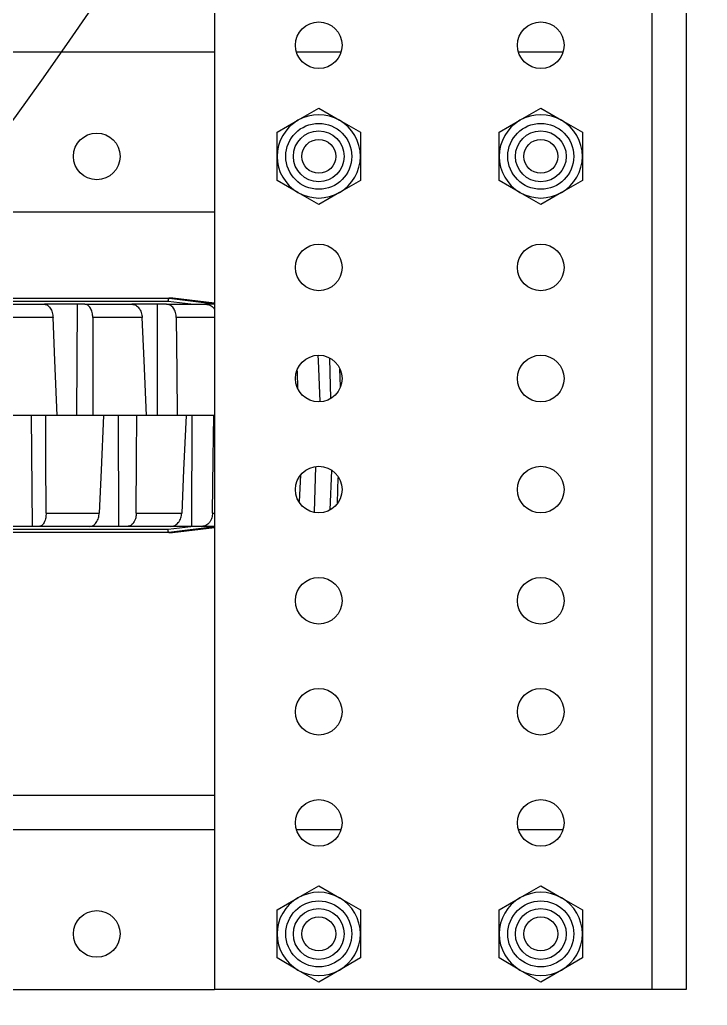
# Model space of a CAD drawing. Header units: inches. Extents: x 0 to 11, y 0 to 8.4.
# Drawn here: x 5.2323 to 5.4903, y 4.59 to 4.9597 of the extents above; entities that cross this region are included whole.
import ezdxf

# ---------------------------------------------------------------- set-up
doc = ezdxf.new("R2010")
doc.units = ezdxf.units.IN
doc.header["$MEASUREMENT"] = 0
doc.layers.add('OBJ', color=50, linetype='Continuous')

msp = doc.modelspace()

# ---------------------------------------------------------------- linework, layer by layer
at = {"color": 7, "linetype": 'Continuous', "lineweight": 25}
for p, q in [((5.305346441947762, 6.845977528089871), (5.305346441947762, 4.595977528089871)), ((5.46951310861443, 6.845977528089871), (5.46951310861443, 4.595977528089871)), ((5.482429775281096, 6.845977528089871), (5.482429775281096, 4.595977528089871)), ((4.302846441947732, 4.947644194756498), (5.305346441947762, 4.94764419475662)), ((5.336127853698778, 4.947644194756629), (5.352898363530081, 4.94764419475663)), ((5.419461187032108, 4.947644194756635), (5.436231696863416, 4.947644194756637)), ((5.33670060861443, 4.922009175024002), (5.34451310861443, 4.926519724002047)), ((5.34451310861443, 4.926519724002047), (5.35232560861443, 4.922009175024002)), ((5.420033941947763, 4.922009175024002), (5.427846441947763, 4.926519724002047)), ((5.427846441947763, 4.926519724002047), (5.435658941947762, 4.922009175024002)), ((5.32888810861443, 4.917498626045959), (5.33670060861443, 4.922009175024002)), ((5.35232560861443, 4.922009175024002), (5.36013810861443, 4.917498626045958)), ((5.412221441947762, 4.917498626045959), (5.420033941947763, 4.922009175024002)), ((5.435658941947762, 4.922009175024002), (5.443471441947763, 4.917498626045958)), ((5.32888810861443, 4.908477528089871), (5.32888810861443, 4.917498626045959)), ((5.36013810861443, 4.917498626045958), (5.36013810861443, 4.908477528089871)), ((5.412221441947762, 4.908477528089871), (5.412221441947762, 4.917498626045959)), ((5.443471441947763, 4.917498626045958), (5.443471441947763, 4.908477528089871)), ((5.32888810861443, 4.899456430133783), (5.32888810861443, 4.908477528089871)), ((5.36013810861443, 4.908477528089871), (5.36013810861443, 4.899456430133783)), ((5.412221441947762, 4.899456430133783), (5.412221441947762, 4.908477528089871)), ((5.443471441947763, 4.908477528089871), (5.443471441947763, 4.899456430133783)), ((5.33670060861443, 4.894945881155739), (5.32888810861443, 4.899456430133783)), ((5.36013810861443, 4.899456430133783), (5.35232560861443, 4.894945881155739)), ((5.420033941947763, 4.894945881155739), (5.412221441947762, 4.899456430133783)), ((5.443471441947763, 4.899456430133783), (5.435658941947762, 4.894945881155739)), ((5.34451310861443, 4.890435332177695), (5.33670060861443, 4.894945881155739)), ((5.35232560861443, 4.894945881155739), (5.34451310861443, 4.890435332177695)), ((5.427846441947763, 4.890435332177695), (5.420033941947763, 4.894945881155739)), ((5.435658941947762, 4.894945881155739), (5.427846441947763, 4.890435332177695)), ((4.313263108614404, 4.8876441947565), (5.305346441947762, 4.887644194756626)), ((5.287939554157944, 4.854061687680796), (5.191184685291583, 4.854061687680796)), ((5.192270507379015, 4.855290028089988), (5.288227562647194, 4.855290028089988)), ((5.296543258972711, 4.852998361423322), (5.287939554157944, 4.854061687680796)), ((5.288227562647194, 4.855290028089988), (5.289593681710529, 4.855290028089988)), ((5.288372656199209, 4.855281094236645), (5.305346441947762, 4.853183315144527)), ((5.289738775262544, 4.855281094236646), (5.288372656199209, 4.855281094236645)), ((5.305346441947762, 4.853352152907114), (5.289738775262544, 4.855281094236646)), ((5.289738775262544, 4.855281094236646), (5.28974700190008, 4.855280589623923)), ((5.305346441947762, 4.853352665019149), (5.28974700190008, 4.855280589623923)), ((5.221416223833616, 4.852998361423321), (5.241559035596862, 4.852998361423321)), ((5.253816281653256, 4.852998361423321), (5.241559035596861, 4.852998361423321)), ((5.253816281653256, 4.852998361423321), (5.253589742608696, 4.811331694756654)), ((5.256699518547105, 4.852998361423321), (5.253816281653256, 4.852998361423321)), ((5.256699518547105, 4.852998361423321), (5.27438804563455, 4.852998361423321)), ((5.283834345107059, 4.852998361423321), (5.27438804563455, 4.852998361423321)), ((5.283834345107059, 4.852998361423321), (5.283876286901212, 4.811331694756655)), ((5.287348973993518, 4.852998361423321), (5.283834345107059, 4.852998361423321)), ((5.287348973993518, 4.852998361423321), (5.30204575946044, 4.852998361423322)), ((5.305346441947762, 4.852998361423322), (5.30204575946044, 4.852998361423322)), ((5.244770344335788, 4.847971796301977), (5.223629622924963, 4.847971796301977)), ((5.278264216301594, 4.847971796301978), (5.259699369063839, 4.847971796301978)), ((5.305346441947762, 4.847971796301978), (5.291044126995687, 4.847971796301978)), ((5.352699288367099, 4.822131000765939), (5.3524570270995, 4.828616891803251)), ((5.242059861276632, 4.811331694756654), (5.227857951180585, 4.811331694756654)), ((5.237039655507065, 4.769665028089988), (5.23668095270782, 4.811331694756654)), ((5.246323832412418, 4.811331694756654), (5.242059861276632, 4.811331694756654)), ((5.259711476387077, 4.811331694756654), (5.246323832412418, 4.811331694756654)), ((5.263708010717578, 4.811331694756654), (5.259711476387077, 4.811331694756654)), ((5.276179500516523, 4.81133169475669), (5.263708010717578, 4.811331694756654)), ((5.269454182809991, 4.769665028089988), (5.269361531619034, 4.811331694756654)), ((5.27987818200233, 4.811331694756654), (5.276179500516523, 4.81133169475669)), ((5.2913386020577, 4.811331694756626), (5.27987818200233, 4.811331694756654)), ((5.294711281499366, 4.811331694756655), (5.2913386020577, 4.811331694756626)), ((5.305073411094547, 4.811331694756701), (5.294711281499366, 4.811331694756655)), ((5.296847326826389, 4.769665028089988), (5.297023542403272, 4.811331694756655)), ((5.342923809248456, 4.775049692498722), (5.34336290670015, 4.792091611418784)), ((5.337634814051731, 4.788857990894308), (5.337215604810584, 4.778956958146932)), ((5.349309070709964, 4.790624004896268), (5.348731056273631, 4.775936893756106)), ((5.351531385702493, 4.778503725354856), (5.351833255804904, 4.788038581301405)), ((5.242189615514275, 4.77469159321133), (5.262118234249468, 4.77469159321133)), ((5.276025623776446, 4.774691593211331), (5.293085409819525, 4.774691593211331)), ((5.304640578843631, 4.774691593211331), (5.305346441947762, 4.774691593211331)), ((5.237039655507065, 4.769665028089988), (5.223511673211362, 4.769665028089988)), ((5.239573033826947, 4.769665028089988), (5.237039655507065, 4.769665028089988)), ((5.25856095803652, 4.769665028089988), (5.239573033826947, 4.769665028089988)), ((5.269454182809991, 4.769665028089988), (5.25856095803652, 4.769665028089988)), ((5.272665335104097, 4.769665028089988), (5.269454182809991, 4.769665028089988)), ((5.288919844697655, 4.769665028089988), (5.272665335104097, 4.769665028089988)), ((5.287939554157944, 4.768601701832515), (5.296543258972705, 4.769665028089988)), ((5.305346441947762, 4.769480074368784), (5.288300369601864, 4.767373361423322)), ((5.296847326826389, 4.769665028089988), (5.288919844697655, 4.769665028089988)), ((5.289666488665199, 4.767373361423322), (5.305346441947762, 4.769311236606196)), ((5.289670632323604, 4.767373361423322), (5.305346441947762, 4.769310724494161)), ((5.300638683857183, 4.769665028089988), (5.296847326826389, 4.769665028089988)), ((5.305346441947762, 4.769665028089988), (5.300638683857183, 4.769665028089988)), ((5.191184685291583, 4.768601701832515), (5.287939554157944, 4.768601701832515)), ((5.288300405853152, 4.767373361423322), (5.192270507379015, 4.767373361423322)), ((5.236972059098288, 4.767373361423322), (5.236971945874865, 4.767373361423322)), ((5.288300369601864, 4.767373361423322), (5.288300405853152, 4.767373361423322)), ((5.288300405853152, 4.767373361423322), (5.289666452413912, 4.767373361423322)), ((5.289666452413912, 4.767373361423322), (5.289666488665199, 4.767373361423322)), ((2.967013108614367, 4.668894194756669), (5.305346441947762, 4.668894194756674)), ((2.967013108614369, 4.655977528090003), (5.305346441947762, 4.655977528090007)), ((5.336127853698764, 4.655977528090007), (5.352898363530093, 4.655977528090007)), ((5.419461187032097, 4.655977528090007), (5.436231696863427, 4.655977528090007)), ((5.336700608614485, 4.630342508357471), (5.344513108614485, 4.634853057335515)), ((5.344513108614485, 4.634853057335515), (5.352325608614486, 4.630342508357471)), ((5.420033941947763, 4.630342508357336), (5.427846441947763, 4.63485305733538)), ((5.427846441947763, 4.63485305733538), (5.435658941947762, 4.630342508357336)), ((5.328888108614486, 4.625831959379426), (5.336700608614485, 4.630342508357471)), ((5.352325608614486, 4.630342508357471), (5.360138108614485, 4.625831959379426)), ((5.412221441947762, 4.625831959379291), (5.420033941947763, 4.630342508357336)), ((5.435658941947762, 4.630342508357336), (5.443471441947763, 4.625831959379291)), ((5.328888108614486, 4.616810861423339), (5.328888108614486, 4.625831959379426)), ((5.360138108614485, 4.625831959379426), (5.360138108614485, 4.616810861423339)), ((5.412221441947762, 4.616810861423204), (5.412221441947762, 4.625831959379291)), ((5.443471441947763, 4.625831959379291), (5.443471441947763, 4.616810861423204)), ((5.328888108614486, 4.607789763467251), (5.328888108614486, 4.616810861423339)), ((5.360138108614485, 4.616810861423339), (5.360138108614485, 4.607789763467251)), ((5.412221441947762, 4.607789763467117), (5.412221441947762, 4.616810861423204)), ((5.443471441947763, 4.616810861423204), (5.443471441947763, 4.607789763467117)), ((5.336700608614485, 4.603279214489207), (5.328888108614486, 4.607789763467251)), ((5.360138108614485, 4.607789763467251), (5.352325608614486, 4.603279214489207)), ((5.420033941947763, 4.603279214489072), (5.412221441947762, 4.607789763467117)), ((5.443471441947763, 4.607789763467117), (5.435658941947762, 4.603279214489072)), ((5.344513108614485, 4.598768665511163), (5.336700608614485, 4.603279214489207)), ((5.352325608614486, 4.603279214489207), (5.344513108614485, 4.598768665511163)), ((5.427846441947763, 4.598768665511028), (5.420033941947763, 4.603279214489072)), ((5.435658941947762, 4.603279214489072), (5.427846441947763, 4.598768665511028)), ((2.967013108614378, 4.595977528090002), (5.305346441947762, 4.595977528090007)), ((5.46951310861443, 4.595977528089871), (5.305346441947762, 4.595977528089871)), ((5.482429775281096, 4.595977528089871), (5.46951310861443, 4.595977528089871))]:
    msp.add_line(p, q, dxfattribs=at)
at = {"color": 7, "linetype": 'Continuous', "lineweight": 25, "flags": 128}
for points in [[(5.246323832412418, 4.811331694756654), (5.245454176022949, 4.831850169515264), (5.244770344335788, 4.847971796301977)], [(5.259699369063839, 4.847971796301978), (5.259706446665192, 4.827453357182267), (5.259711476387077, 4.811331694756654)], [(5.27987818200233, 4.811331694756654), (5.278974723304587, 4.831850169515263), (5.278264216301594, 4.847971796301978)], [(5.291044126995687, 4.847971796301978), (5.29120939554405, 4.827453357182304), (5.2913386020577, 4.811331694756626)], [(5.345061365921864, 4.816462334406685), (5.344431237589396, 4.831850169515265), (5.344351971016624, 4.833783330131114)], [(5.348530292068285, 4.832721553533188), (5.348682133929906, 4.82745335718225), (5.348960653131543, 4.817771980216996)], [(5.336369970290304, 4.828055923793095), (5.336383535873758, 4.827453357182248), (5.336513959470604, 4.821647009491898)], [(5.242189615514275, 4.77469159321133), (5.242117214608607, 4.795210032196623), (5.242059861276632, 4.811331694756654)], [(5.263708010717578, 4.811331694756654), (5.262818066676668, 4.790813220134351), (5.262118234249468, 4.77469159321133)], [(5.276025623776446, 4.774691593211331), (5.276112126015318, 4.795210032196644), (5.276179500516523, 4.81133169475669)], [(5.294711281499366, 4.811331694756655), (5.293801184028571, 4.790813220134347), (5.293085409819525, 4.774691593211331)], [(5.304640578843631, 4.774691593211331), (5.304883355900286, 4.795210032196651), (5.305073411094547, 4.811331694756701)]]:
    msp.add_lwpolyline(points, dxfattribs=at)
at = {"color": 7, "linetype": 'Continuous', "lineweight": 25}
for centre, radius in [((5.344513108614429, 4.950144194756538), 0.008750000000000036), ((5.427846441947762, 4.950144194756538), 0.008750000000000036), ((5.34451310861443, 4.908477528089871), 0.01236979166666625), ((5.427846441947763, 4.908477528089871), 0.01236979166666625), ((5.261179775281045, 4.908477528089913), 0.008750000000000036), ((5.34451310861443, 4.908477528089871), 0.009540251537430265), ((5.427846441947763, 4.908477528089871), 0.009540251537430265), ((5.34451310861443, 4.908477528089871), 0.006366666666666632), ((5.427846441947763, 4.908477528089871), 0.006366666666666632), ((5.344513108614429, 4.866810861423204), 0.008750000000000036), ((5.427846441947762, 4.866810861423204), 0.008750000000000036), ((5.344513108614429, 4.825144194756538), 0.008750000000000036), ((5.427846441947762, 4.825144194756538), 0.008750000000000924), ((5.344513108614429, 4.783477528089871), 0.008750000000000036), ((5.427846441947762, 4.783477528089871), 0.008750000000000036), ((5.344513108614429, 4.741810861423204), 0.008750000000000036), ((5.427846441947762, 4.741810861423204), 0.008750000000000036), ((5.344513108614429, 4.700144194756538), 0.008750000000000036), ((5.427846441947762, 4.700144194756538), 0.008750000000000036), ((5.344513108614429, 4.658477528089871), 0.008750000000000036), ((5.427846441947762, 4.658477528089871), 0.008750000000000036), ((5.344513108614485, 4.616810861423339), 0.01236979166666625), ((5.427846441947763, 4.616810861423204), 0.01236979166666625), ((5.261179775281154, 4.61681086142334), 0.008750000000000924), ((5.344513108614485, 4.616810861423339), 0.009540251537429495), ((5.427846441947763, 4.616810861423204), 0.009540251537430265), ((5.344513108614485, 4.616810861423339), 0.006366666666666632), ((5.427846441947763, 4.616810861423204), 0.006366666666666632)]:
    msp.add_circle(centre, radius, dxfattribs=at)
for centre, radius, start, end in [((5.34451310861443, 4.908477528089871), 0.015625, 120.0000000000006, 180), ((5.34451310861443, 4.908477528089871), 0.01562499999999974, 59.99999999999946, 120.0000000000006), ((5.34451310861443, 4.908477528089871), 0.015625, 0, 59.99999999999946), ((5.427846441947763, 4.908477528089871), 0.01562500000000089, 120.0000000000006, 180), ((5.427846441947763, 4.908477528089871), 0.01562499999999974, 60.00000000000228, 120.0000000000006), ((5.427846441947763, 4.908477528089871), 0.015625, 0, 60.00000000000228), ((5.34451310861443, 4.908477528089871), 0.015625, 180, 240.0000000000002), ((5.34451310861443, 4.908477528089871), 0.015625, 300.0000000000013, 0), ((5.427846441947763, 4.908477528089871), 0.01562500000000089, 180, 240.0000000000002), ((5.427846441947763, 4.908477528089871), 0.015625, 299.9999999999985, 0), ((5.34451310861443, 4.908477528089871), 0.01562499999999974, 240.0000000000002, 300.0000000000013), ((5.427846441947763, 4.908477528089871), 0.01562499999999974, 240.0000000000002, 299.9999999999985), ((5.289481806148488, 4.854348011290193), 0.001568605244041837, 143.0911161092753, 190.5173863640801), ((5.289638864609953, 4.854144752707225), 0.001701339416731012, 138.094041818041, 182.7984823117732), ((5.288227550908238, 4.854107147744127), 0.001182880345919413, 82.95371263014702, 89.99943139421222), ((5.289593681710529, 4.854040028089988), 0.001250000000000448, 82.95457844453946, 90), ((5.289593669971574, 4.85410714774402), 0.001182880346026843, 82.95371263083358, 89.99943139425528), ((5.344513108614485, 4.616810861423339), 0.01562500000000019, 59.99999999999664, 120.0000000000006), ((5.427846441947763, 4.616810861423204), 0.01562500000000051, 60.00000000000392, 119.9999999999989), ((5.344513108614485, 4.616810861423339), 0.01562499999999974, 120.0000000000006, 180), ((5.344513108614485, 4.616810861423339), 0.01562500000000019, 0, 59.99999999999664), ((5.427846441947763, 4.616810861423204), 0.01562500000000089, 119.9999999999989, 180), ((5.427846441947763, 4.616810861423204), 0.01562500000000007, 0, 60.00000000000392), ((5.344513108614485, 4.616810861423339), 0.01562500000000051, 180, 240.0000000000019), ((5.344513108614485, 4.616810861423339), 0.01562500000000096, 300.0000000000026, 0), ((5.427846441947763, 4.616810861423204), 0.01562500000000089, 180, 240.0000000000002), ((5.427846441947763, 4.616810861423204), 0.015625, 299.9999999999985, 0), ((5.344513108614485, 4.616810861423339), 0.01562500000000096, 240.0000000000019, 300.0000000000026), ((5.427846441947763, 4.616810861423204), 0.01562499999999974, 240.0000000000002, 299.9999999999985)]:
    msp.add_arc(centre, radius, start, end, dxfattribs=at)
for points, knots in [([(5.241559035596862, 4.852998361423321), (5.241958278581528, 4.852923626554166), (5.242756547599631, 4.852774197427268), (5.243791957714416, 4.85162226494776), (5.244551232712162, 4.849967893568624), (5.244697219801434, 4.848637957597909), (5.244770344335788, 4.847971796301977)], [0, 0, 0, 0, 0.249913670934076, 0.4996915371567397, 0.7493968572079143, 1, 1, 1, 1]), ([(5.259699369063839, 4.847971796301978), (5.259654516450422, 4.848636101921216), (5.259564835492166, 4.84996435372126), (5.258876843567319, 4.851618424326983), (5.257889711169692, 4.85277318466838), (5.257096723991901, 4.852923212719316), (5.256699518547105, 4.852998361423321)], [0, 0, 0, 0, 0.2499123639394968, 0.499689506821367, 0.7493956301627892, 1, 1, 1, 1]), ([(5.27438804563455, 4.852998361423321), (5.274874147187147, 4.852923626554166), (5.275846086141604, 4.852774197427268), (5.27709944378823, 4.85162226494776), (5.278012360561121, 4.849967893568624), (5.278180164011525, 4.848637957597909), (5.278264216301594, 4.847971796301978)], [0, 0, 0, 0, 0.2499136709340619, 0.4996915371566641, 0.749396857207905, 1, 1, 1, 1]), ([(5.291044126995687, 4.847971796301978), (5.290984380818514, 4.848636101921216), (5.290864920791266, 4.849964353721259), (5.290013639997504, 4.851618424326983), (5.288801522608864, 4.852773184668381), (5.287833736046229, 4.852923212719316), (5.287348973993518, 4.852998361423321)], [0, 0, 0, 0, 0.2499123639395023, 0.4996895068213268, 0.7493956301627437, 1, 1, 1, 1]), ([(5.30204575946044, 4.852998361423322), (5.302596192323971, 4.852917488186036), (5.303696758942238, 4.852755785658506), (5.30488538224088, 4.85194270786256), (5.30528831564633, 4.851217221433878), (5.305381530850057, 4.851049386341685)], [0, 0, 0, 0, 0.4347333063503522, 0.869230375799182, 1, 1, 1, 1]), ([(5.242189615514275, 4.77469159321133), (5.242160981369537, 4.774091169404196), (5.24211567084746, 4.773141061886861), (5.241805803165465, 4.771955917842472), (5.241362514086868, 4.7708823078394), (5.240614539800498, 4.769888052599385), (5.239920182231196, 4.769739365256084), (5.239573033826947, 4.769665028089988)], [0, 0, 0, 0, 0.2258044908243679, 0.3573118547784933, 0.500927141448558, 0.750485406785009, 1, 1, 1, 1]), ([(5.25856095803652, 4.769665028089988), (5.259005116844414, 4.76973952683695), (5.259893136021359, 4.769888474273732), (5.260879070576765, 4.770874608583006), (5.261485104171792, 4.771926066024738), (5.26194178093181, 4.773102681746558), (5.262049100924131, 4.774069067465232), (5.262118234249468, 4.77469159321133)], [0, 0, 0, 0, 0.2498545218868205, 0.4995411617170995, 0.636671854072884, 0.7659515028507178, 1, 1, 1, 1]), ([(5.276025623776446, 4.774691593211331), (5.275984022276059, 4.774091169419314), (5.275918192276816, 4.773141061913405), (5.275515249424657, 4.771955917863891), (5.274944200528733, 4.770882307845802), (5.27398740393304, 4.769888052599442), (5.27310599900419, 4.769739365256102), (5.272665335104097, 4.769665028089988)], [0, 0, 0, 0, 0.2258044851841225, 0.3573118505526552, 0.5009271414745329, 0.7504854067980031, 0.9999999999999999, 0.9999999999999999, 0.9999999999999999, 0.9999999999999999]), ([(5.288919844697655, 4.769665028089988), (5.289443735698406, 4.76973952683695), (5.290491165687474, 4.769888474273731), (5.291648606656819, 4.770874608582952), (5.292356662500564, 4.771926066024559), (5.292887960868931, 4.773102681746335), (5.293008050534242, 4.774069067465104), (5.293085409819525, 4.774691593211331)], [0, 0, 0, 0, 0.2498545218869925, 0.4995411617174013, 0.6366718540372872, 0.765951502803188, 1, 1, 1, 1]), ([(5.304640578843631, 4.774691593211331), (5.304587274024007, 4.774091169404422), (5.304502924753968, 4.773141061887258), (5.304019149934152, 4.771955917842793), (5.303337692261969, 4.770882307839496), (5.302201145148976, 4.769888052599386), (5.301159473903444, 4.769739365256084), (5.300638683857183, 4.769665028089988)], [0, 0, 0, 0, 0.2258044907400696, 0.35731185471534, 0.5009271414489583, 0.7504854067852037, 1, 1, 1, 1]), ([(5.288300369601864, 4.767373361423322), (5.288258532165622, 4.767394969690325), (5.288171519154384, 4.767439910311657), (5.288055840641882, 4.767770999137932), (5.287974870999395, 4.768183561677015), (5.287951025307017, 4.768465887080672), (5.287939554157944, 4.768601701832515)], [0, 0, 0, 0, 0.2702622342593597, 0.562088238166757, 0.7893392642246867, 1, 1, 1, 1])]:
    msp.add_open_spline(points, degree=3, knots=knots, dxfattribs=at)
at = {"layer": 'OBJ'}
msp.add_circle((4.136179561686824, 5.720977528090078), 1.354166666666667, dxfattribs=at)

doc.saveas('drawing.dxf')
